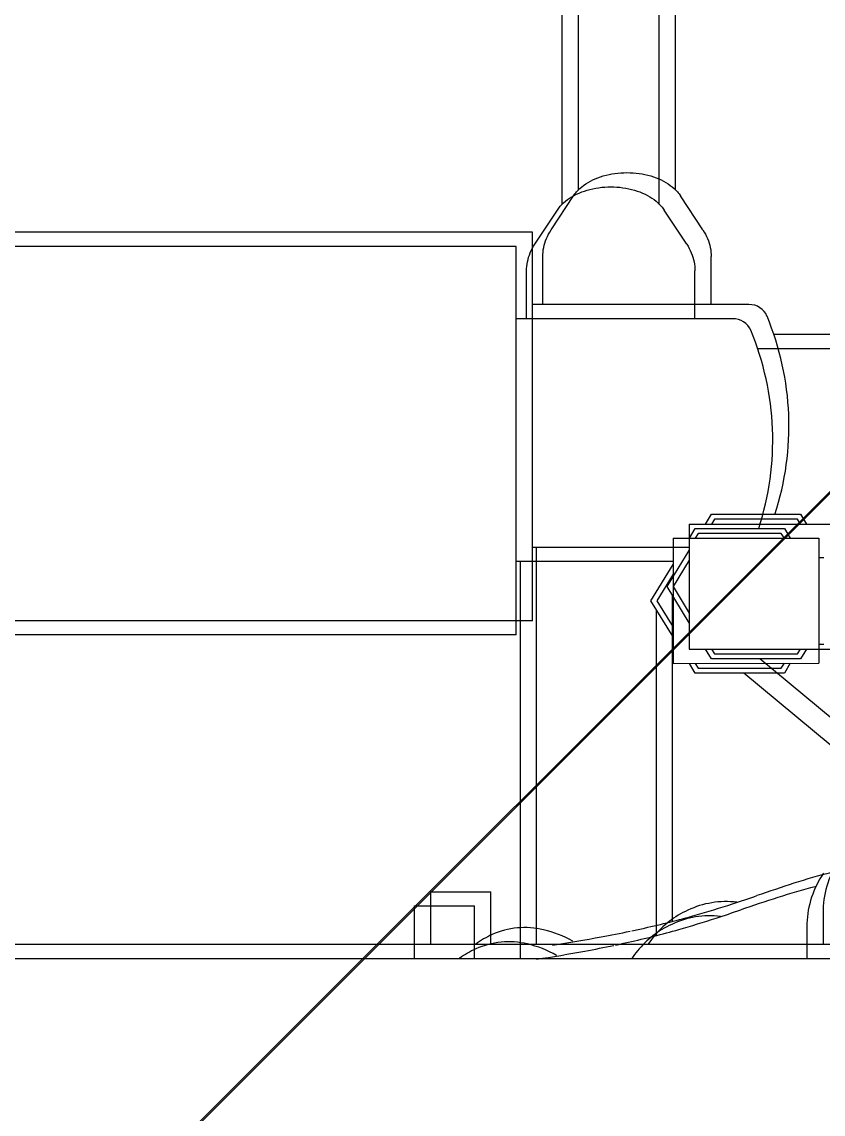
# Model space of a CAD drawing. Header units: inches. Extents: x 4821 to 127877, y 58012 to 433683.
# Drawn here: x 81967.8 to 82135.7, y 384166.2 to 384395.2 of the extents above; entities that cross this region are included whole.
import ezdxf

# ---------------------------------------------------------------- set-up
doc = ezdxf.new("R2010")
doc.units = ezdxf.units.IN
doc.header["$MEASUREMENT"] = 0
for name, color, linetype in [('A-FURN-FIXD', 10, 'Continuous'), ('A-WALL', 53, 'Continuous'), ('Cloums$0$A-COL-HAT', 8, 'Continuous'), ('EMG - ELEC - ID', 26, 'Continuous'), ('NECB-COLUM', 50, 'Continuous')]:
    doc.layers.add(name, color=color, linetype=linetype)

# ---------------------------------------------------------------- blocks, each defined once
blk = doc.blocks.new('COL BASEMT')
at = {"layer": 'Cloums$0$A-COL-HAT'}
h = blk.add_hatch(dxfattribs=at)
h.set_pattern_fill('ANSI31', color=256, scale=500)
h.set_pattern_definition([(45, (1452118.876, 42013.15), (-44.194174, 44.194174), [])])
h.paths.add_polyline_path([(1693546.85, 345625.99), (1693946.85, 345625.99), (1693950.94, 348875.93), (1693546.85, 348875.93)])
h.paths.add_polyline_path([(1688721.85, 335900.88), (1689121.55, 335900.88), (1689121.85, 337327.04), (1693949.19, 337326.96), (1693946.85, 345125.99), (1693546.85, 345125.99), (1693546.85, 337726.97), (1688721.85, 337727.04)])
h.paths.add_polyline_path([(1641271.85, 335200.88), (1640873.67, 335200.88), (1640871.85, 323973.06), (1689121.85, 323973.08), (1689121.4, 335200.88), (1688721.85, 335200.88), (1688721.85, 324373.08), (1641271.85, 324373.06)])
edge = h.paths.add_edge_path()
edge.add_line((1636446.85, 345125.99), (1636046.85, 345125.99))
edge.add_line((1636046.85, 345125.99), (1636049.02, 337698.91))
edge.add_arc((1626263.14, 338211.03), 9799.28, 305.315023, 357.004292, ccw=False)
edge.add_line((1631927.82, 330214.96), (1632171.53, 329896.4))
edge.add_arc((1626336.78, 338141.43), 10100.73, 305.285859, 355.375183)
edge.add_line((1636404.63, 337327), (1640874.01, 337327))
edge.add_line((1640874.01, 337327), (1640873.78, 335900.88))
edge.add_line((1640873.78, 335900.88), (1641271.85, 335900.88))
edge.add_line((1641271.85, 335900.88), (1641271.85, 337725.88))
edge.add_line((1641271.85, 337725.88), (1636446.85, 337725.88))
edge.add_line((1636446.85, 337725.88), (1636446.85, 345125.99))
h.paths.add_polyline_path([(1636046.85, 345625.99), (1636446.85, 345625.99), (1636446.85, 348875.93), (1636048.92, 348875.93)])
blk = doc.blocks.new('A$C0e128a0b')
at = {"layer": 'A-FURN-FIXD'}
for p, q in [((252.24, 1448.1), (252.24, 1673.53)), ((150.85, 1629), (150.85, 1587.74)), ((238.3, 1625.72), (204.78, 1585.42)), ((185.55, 1597.91), (185.55, 1598.75)), ((199.98, 1597.91), (199.98, 1598.75)), ((182.37, 1573.68), (182.37, 1597.91)), ((182.37, 1597.91), (203.16, 1597.91)), ((203.16, 1573.68), (203.16, 1597.91)), ((247.1, 1595.91), (252.24, 1595.91)), ((180.75, 1592.17), (182.37, 1593.16)), ((203.16, 1593.16), (204.78, 1592.17)), ((180.75, 1577.37), (180.75, 1592.17)), ((182.37, 1592.17), (181.56, 1591.67)), ((181.56, 1591.67), (181.56, 1577.87)), ((203.97, 1591.67), (203.16, 1592.17)), ((203.97, 1577.87), (203.97, 1591.67)), ((204.78, 1592.17), (204.78, 1577.37)), ((145.86, 1583.58), (145.86, 1547.6)), ((145.86, 1577.32), (137.91, 1577.32)), ((182.37, 1576.38), (180.75, 1577.37)), ((181.56, 1577.87), (182.37, 1577.37)), ((203.16, 1577.37), (203.97, 1577.87)), ((204.78, 1577.37), (203.16, 1576.38)), ((133.47, 1575.94), (127.79, 1572.2)), ((182.37, 1573.68), (203.16, 1573.68)), ((186.24, 1573.68), (186.24, 1547.6)), ((192.76, 1569.98), (186.75, 1573.68)), ((188.36, 1573.68), (192.76, 1570.97)), ((192.76, 1570.97), (197.16, 1573.68)), ((198.78, 1573.68), (192.76, 1569.98)), ((126.86, 1571.39), (80.13, 1571.39)), ((194.19, 1570.85), (248.42, 1570.85)), ((126.86, 1555.24), (80.13, 1555.24)), ((133.47, 1550.7), (127.79, 1554.44)), ((145.86, 1549.32), (137.91, 1549.32)), ((133.83, 1547.6), (133.83, 1402.89)), ((198.43, 1547.6), (133.83, 1547.6)), ((186.24, 1548.24), (252.24, 1548.24)), ((198.43, 1547.6), (198.43, 1402.89)), ((243.5, 1530.72), (243.5, 1540.68)), ((252.24, 1540.68), (243.5, 1540.68)), ((252.24, 1530.72), (243.5, 1530.72))]:
    blk.add_line(p, q, dxfattribs=at)
for centre, major_axis, start_param, end_param in [((246.94, 1613.51), (0, -17.6), -0.569937, -0.03044), ((328.56, 1622.85), (0, -97.55), -1.305817, -1.238996), ((247.1, 1614.73), (0, 18.82), 3.104149, 3.141518), ((166.05, 1536.4), (0, -53.84), 2.846019, 3.511686), ((500.46, 1685.84), (0, -291.43), -1.239575, -1.217209), ((148.89, 1583.58), (0, -3.23), 3.511686, 4.712389), ((-13.62, 1484.64), (0, -292.67), 1.905688, 1.920539), ((258.57, 1579.86), (0, -14.33), 4.59211, 5.176554), ((93.41, 1524.48), (0, -171.75), 1.86714, 1.905099), ((126.83, 1535.55), (0, 134.43), -1.340401, -1.275745), ((259.82, 1580.39), (0, 15.76), 2.027431, 2.498467), ((262.05, 1583.26), (0, 19.49), 2.488926, 2.573872), ((98.28, 1528), (0, 165.81), -1.351136, -1.338032), ((65.89, 1520.44), (0, 201.18), -1.377866, -1.353458), ((2.13, 1507), (0, -270.51), 1.734025, 1.764279), ((265.45, 1545.35), (0, -17.17), 4.163792, 4.471332), ((261.27, 1546.36), (0, -12.6), 4.465329, 5.160914), ((262.84, 1547.06), (0, 14.41), 2.012541, 2.236131)]:
    blk.add_ellipse(centre, major_axis=major_axis, ratio=0.9375, start_param=start_param, end_param=end_param, dxfattribs=at)
for points, knots in [([(133.47, 1575.94), (133.92, 1576.24), (134.87, 1576.75), (136.38, 1577.21), (137.4, 1577.32), (137.91, 1577.32)], [0, 0, 0, 0, 1.596199, 3.13278, 4.639797, 4.639797, 4.639797, 4.639797]), ([(123.94, 1563.32), (123.94, 1563.99), (124.03, 1565.33), (124.44, 1567.25), (125.1, 1569.01), (126, 1570.52), (126.93, 1571.57), (127.57, 1572.05), (127.79, 1572.2)], [0, 0, 0, 0, 1.876366, 3.712412, 5.472405, 7.129987, 8.673224, 9.455286, 9.455286, 9.455286, 9.455286]), ([(127.79, 1554.44), (127.57, 1554.59), (126.93, 1555.07), (126, 1556.11), (125.1, 1557.63), (124.44, 1559.39), (124.03, 1561.31), (123.94, 1562.65), (123.94, 1563.32)], [0, 0, 0, 0, 0.782062, 2.325299, 3.98288, 5.742874, 7.57892, 9.455286, 9.455286, 9.455286, 9.455286]), ([(137.91, 1549.32), (137.41, 1549.32), (136.38, 1549.43), (134.87, 1549.89), (133.92, 1550.4), (133.47, 1550.7)], [0, 0, 0, 0, 1.504583, 3.041946, 4.639797, 4.639797, 4.639797, 4.639797])]:
    blk.add_open_spline(points, degree=3, knots=knots, dxfattribs=at)

msp = doc.modelspace()

# ---------------------------------------------------------------- hatches: boundary and pattern name
at = {"layer": 'A-WALL'}
h = msp.add_hatch(dxfattribs=at)
h.set_pattern_fill('ANSI36', color=3, scale=250)
h.set_pattern_definition([(45, (-1206225.3, -363005.7), (420.9495, 1543.4815), [1984.375, -396.875, 0, -396.875])])
h.paths.add_polyline_path([(86321.51, 396060.39), (78773.72, 396060.36), (78773.72, 379510.37), (86321.51, 379510.37)])
h.paths.add_polyline_path([(35926.89, 396110.37), (28823.73, 396110.37), (28823.73, 387310.43), (35926.89, 387310.43)])
h = msp.add_hatch(dxfattribs=at)
h.set_pattern_fill('ANSI36', color=3, scale=250)
h.set_pattern_definition([(45, (-1206228.7, -363008.7), (420.9495, 1543.4815), [1984.375, -396.875, 0, -396.875])])
h.paths.add_polyline_path([(86318.11, 396057.41), (78770.32, 396057.38), (78770.32, 379507.39), (86318.11, 379507.39)])
h.paths.add_polyline_path([(35923.49, 396107.39), (28820.33, 396107.39), (28820.33, 387307.45), (35923.49, 387307.44)])

# ---------------------------------------------------------------- block references
at = {"layer": 'EMG - ELEC - ID', "xscale": 1.260932877019967, "yscale": 1.260932877019967, "zscale": 1.260932877019967, "rotation": 270.0008681710996}
for p in [(80123.35, 384519.79), (80119.95, 384516.81)]:
    msp.add_blockref('A$C0e128a0b', p, dxfattribs=at)
at = {"layer": 'NECB-COLUM'}
for p in [(-1607623.13, 42184.44), (-1607626.53, 42181.46)]:
    msp.add_blockref('COL BASEMT', p, dxfattribs=at)

doc.saveas('drawing.dxf')
